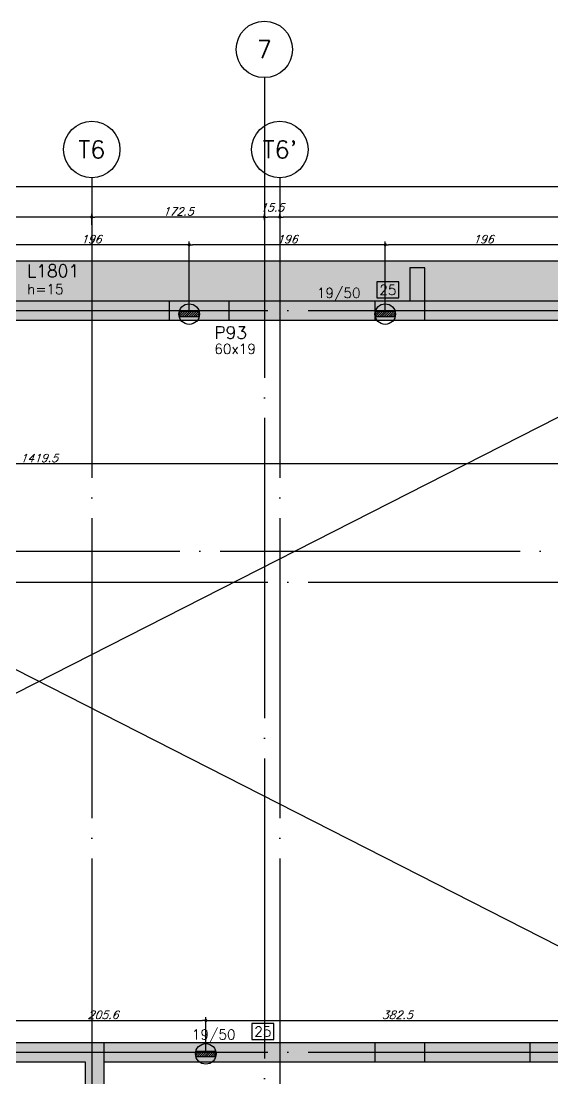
# Model space of a CAD drawing. Header units: millimetres. Extents: x -2404 to 6316, y -1750 to 2455.
# Drawn here: x 1987 to 2518, y 847 to 1904 of the extents above; entities that cross this region are included whole.
import ezdxf
from ezdxf.enums import TextEntityAlignment as Align

# ---------------------------------------------------------------- set-up
doc = ezdxf.new("R2010")
doc.units = ezdxf.units.MM
doc.header["$LTSCALE"] = 50
doc.linetypes.add('EIXO', pattern=[6.8, 6, -0.4, 0, -0.4])
for name, color, linetype in [('F-ARM', 6, 'Continuous'), ('F-CORTE', 4, 'Continuous'), ('F-COTAS', 106, 'Continuous'), ('F-COTAS ANCORAGEM', 106, 'Continuous'), ('F-DESNIVEL-1', 254, 'Continuous'), ('F-EIXO', 12, 'EIXO'), ('F-LAJES', 3, 'Continuous'), ('F-LAJES-DIM', 2, 'Continuous'), ('F-LAJES-NOME', 4, 'Continuous'), ('F-PILARES-DIM', 172, 'Continuous'), ('F-PILARES-M', 170, 'Continuous'), ('F-PILARES-NOME', 170, 'Continuous'), ('F-SOLIDO-CORTE', 71, 'Continuous'), ('F-TEXTO', 6, 'Continuous'), ('F-VIGAS', 3, 'Continuous'), ('F-VIGAS-DIM', 2, 'Continuous'), ('F-VÃO', 1, 'Continuous')]:
    doc.layers.add(name, color=color, linetype=linetype)
doc.layers.add('F-DESNIVEL-3', color=7, linetype='Continuous', true_color=0xd5c7ff)
doc.styles.add('CP-TEXT-INCL', font='romans.shx', dxfattribs={"oblique": 20})
doc.styles.add('MCP', font='romans.shx')
doc.styles.add('ROMANS', font='romans.shx')
doc.dimstyles.new('CP-COTAS-50', dxfattribs={"dimscale": 0.64, "dimtxt": 12.5, "dimasz": 5, "dimexe": 5, "dimexo": 5, "dimgap": 2.5, "dimtad": 1, "dimdec": 1, "dimdsep": 46, "dimtxsty": 'CP-TEXT-INCL', "dimblk1": 'DOT', "dimblk2": 'DOT', "dimsah": 1, "dimcen": 9, "dimclrd": 256, "dimclre": 256, "dimclrt": 256, "dimadec": 0, "dimazin": 0, "dimtfac": 1, "dimtdec": 1, "dimtmove": 2, "dimatfit": 3, "dimldrblk": 'DOT', "dimfxl": 0, "dimtolj": 1, "dimarcsym": 0})

# ---------------------------------------------------------------- blocks, each defined once
blk = doc.blocks.new('*U16')
at = {"layer": 'F-EIXO'}
blk.add_line((0, 0), (4857.5, 0), dxfattribs=at)
at = {"layer": 'F-TEXTO', "style": 'ROMANS'}
blk.add_attdef('EIXO', text='', height=17.5, dxfattribs=at).set_placement((-28.2, 0), align=Align.MIDDLE_CENTER)
blk = doc.blocks.new('*U17')
at = {"layer": 'F-EIXO'}
blk.add_line((0, 0), (4945.5, 0), dxfattribs=at)
at = {"layer": 'F-TEXTO', "style": 'ROMANS'}
blk.add_attdef('EIXO', text='', height=17.5, dxfattribs=at).set_placement((-28.2, 0), align=Align.MIDDLE_CENTER)
blk = doc.blocks.new('*U22')
at = {"layer": 'F-EIXO'}
blk.add_line((0, 0), (0, -2479.8), dxfattribs=at)
at = {"layer": 'F-EIXO', "color": 2, "linetype": 'Continuous'}
blk.add_circle((0, 28.2), 28.2, dxfattribs=at)
at = {"layer": 'F-TEXTO', "style": 'ROMANS'}
blk.add_attdef('EIXO', text='', height=17.5, rotation=360, dxfattribs=at).set_placement((0, 28.2), align=Align.MIDDLE_CENTER)
blk = doc.blocks.new('*U23')
at = {"layer": 'F-EIXO'}
blk.add_line((0, 0), (0, -2579.8), dxfattribs=at)
at = {"layer": 'F-EIXO', "color": 2, "linetype": 'Continuous'}
blk.add_circle((0, 28.2), 28.2, dxfattribs=at)
at = {"layer": 'F-TEXTO', "style": 'ROMANS'}
blk.add_attdef('EIXO', text='', height=17.5, rotation=360, dxfattribs=at).set_placement((0, 28.2), align=Align.MIDDLE_CENTER)
blk = doc.blocks.new('*U5')
at = {"layer": 'F-VIGAS-DIM', "color": 1}
blk.add_lwpolyline([(0, 0), (22, 0), (22, 16), (0, 16)], close=True, dxfattribs=at)
at = {"layer": 'F-VIGAS-DIM', "style": 'MCP'}
blk.add_attdef('DIM', text='', height=10, dxfattribs=at).set_placement((11, 8), align=Align.MIDDLE_CENTER)
blk = doc.blocks.new('_DOT')
at = {"color": 0, "linetype": 'ByBlock'}
blk.add_line((-0.5, 0), (-1, 0), dxfattribs=at)
at = {"color": 0, "linetype": 'ByBlock', "const_width": 0.5}
blk.add_lwpolyline([(-0.25, 0, 1), (0.25, 0, 1)], format="xyb", close=True, dxfattribs=at)
blk = doc.blocks.new('*D67')
at = {"layer": 'DEFPOINTS', "color": 0, "transparency": 16777216}
for p in [(1295, 1462.1), (2714.5, 1462.1), (2714.5, 1462.1)]:
    blk.add_point(p, dxfattribs=at)
at = {"layer": 'F-COTAS', "lineweight": -2, "transparency": 16777216}
blk.add_line((1298.2, 1462.1), (2711.3, 1462.1), dxfattribs=at)
at = {"layer": 'F-COTAS', "lineweight": -2, "transparency": 16777216, "xscale": 3.2, "yscale": 3.2, "zscale": 3.2, "rotation": 180}
blk.add_blockref('_DOT', (1295, 1462.1), dxfattribs=at)
at = {"layer": 'F-COTAS', "lineweight": -2, "transparency": 16777216, "xscale": 3.2, "yscale": 3.2, "zscale": 3.2}
blk.add_blockref('_DOT', (2714.5, 1462.1), dxfattribs=at)
at = {"layer": 'F-COTAS', "transparency": 16777216, "insert": (2004.8, 1467.7), "char_height": 8, "attachment_point": 5, "style": 'CP-TEXT-INCL'}
blk.add_mtext('\\A1;1419.5', dxfattribs=at)
blk = doc.blocks.new('*D138')
at = {"layer": 'DEFPOINTS', "color": 0, "transparency": 16777216}
for p in [(2835, 864.5), (-1650, -579), (2835, -715.2)]:
    blk.add_point(p, dxfattribs=at)
at = {"layer": 'F-COTAS', "lineweight": -2, "transparency": 16777216}
for p, q in [((2835, 861.3), (2835, -718.4)), ((-1650, -582.2), (-1650, -718.4)), ((-1646.8, -715.2), (2831.8, -715.2))]:
    blk.add_line(p, q, dxfattribs=at)
at = {"layer": 'F-COTAS', "lineweight": -2, "transparency": 16777216, "xscale": 3.2, "yscale": 3.2, "zscale": 3.2, "rotation": 180}
blk.add_blockref('_DOT', (-1650, -715.2), dxfattribs=at)
at = {"layer": 'F-COTAS', "lineweight": -2, "transparency": 16777216, "xscale": 3.2, "yscale": 3.2, "zscale": 3.2}
blk.add_blockref('_DOT', (2835, -715.2), dxfattribs=at)
at = {"layer": 'F-COTAS', "transparency": 16777216, "insert": (592.5, -709.6), "char_height": 8, "attachment_point": 5, "style": 'CP-TEXT-INCL'}
blk.add_mtext('\\A1;4485', dxfattribs=at)
blk = doc.blocks.new('*D166')
at = {"layer": 'DEFPOINTS', "color": 0, "transparency": 16777216}
for p in [(2796, 1664.5), (2990.8, 1664.5), (893.5, -579)]:
    blk.add_point(p, dxfattribs=at)
at = {"layer": 'F-COTAS', "lineweight": -2, "transparency": 16777216}
for p, q in [((2799.2, 1664.5), (2994, 1664.5)), ((2990.8, -575.8), (2990.8, 1661.3)), ((896.7, -579), (2994, -579))]:
    blk.add_line(p, q, dxfattribs=at)
at = {"layer": 'F-COTAS', "lineweight": -2, "transparency": 16777216, "xscale": 3.2, "yscale": 3.2, "zscale": 3.2}
for p, rotation in [((2990.8, 1664.5), 90), ((2990.8, -579), 270)]:
    blk.add_blockref('_DOT', p, dxfattribs=dict(at, rotation=rotation))
at = {"layer": 'F-COTAS', "transparency": 16777216, "insert": (2985.2, 542.7), "char_height": 8, "attachment_point": 5, "rotation": 90, "style": 'CP-TEXT-INCL'}
blk.add_mtext('\\A1;2243.5', dxfattribs=at)
blk = doc.blocks.new('*D181')
at = {"layer": 'DEFPOINTS', "color": 0, "transparency": 16777216}
for p in [(-893.5, 1738.7), (2835, 1624.5), (-893.5, 1389)]:
    blk.add_point(p, dxfattribs=at)
at = {"layer": 'F-COTAS', "lineweight": -2, "transparency": 16777216}
for p, q in [((-893.5, 1392.2), (-893.5, 1741.9)), ((2831.8, 1738.7), (-890.3, 1738.7)), ((2835, 1627.7), (2835, 1741.9))]:
    blk.add_line(p, q, dxfattribs=at)
at = {"layer": 'F-COTAS', "lineweight": -2, "transparency": 16777216, "xscale": 3.2, "yscale": 3.2, "zscale": 3.2, "rotation": 180}
blk.add_blockref('_DOT', (-893.5, 1738.7), dxfattribs=at)
at = {"layer": 'F-COTAS', "lineweight": -2, "transparency": 16777216, "xscale": 3.2, "yscale": 3.2, "zscale": 3.2}
blk.add_blockref('_DOT', (2835, 1738.7), dxfattribs=at)
at = {"layer": 'F-COTAS', "transparency": 16777216, "insert": (970.8, 1744.3), "char_height": 8, "attachment_point": 5, "style": 'CP-TEXT-INCL'}
blk.add_mtext('\\A1;3728.5', dxfattribs=at)
blk = doc.blocks.new('*D183')
at = {"layer": 'DEFPOINTS', "color": 0, "transparency": 16777216}
for p in [(2245.5, 1708.5), (2245.5, 1706.6), (2825.5, 1695.6)]:
    blk.add_point(p, dxfattribs=at)
at = {"layer": 'F-COTAS', "lineweight": -2, "transparency": 16777216}
for p, q in [((2245.5, 1709.8), (2245.5, 1711.7)), ((2822.3, 1708.5), (2248.7, 1708.5)), ((2825.5, 1698.8), (2825.5, 1711.7))]:
    blk.add_line(p, q, dxfattribs=at)
at = {"layer": 'F-COTAS', "lineweight": -2, "transparency": 16777216, "xscale": 3.2, "yscale": 3.2, "zscale": 3.2, "rotation": 180}
blk.add_blockref('_DOT', (2245.5, 1708.5), dxfattribs=at)
at = {"layer": 'F-COTAS', "lineweight": -2, "transparency": 16777216, "xscale": 3.2, "yscale": 3.2, "zscale": 3.2}
blk.add_blockref('_DOT', (2825.5, 1708.5), dxfattribs=at)
at = {"layer": 'F-COTAS', "transparency": 16777216, "insert": (2535.5, 1714.1), "char_height": 8, "attachment_point": 5, "style": 'CP-TEXT-INCL'}
blk.add_mtext('\\A1;580', dxfattribs=at)
blk = doc.blocks.new('*D184')
at = {"layer": 'DEFPOINTS', "color": 0, "transparency": 16777216}
for p in [(2230, 1708.5), (2230, 1702.1), (2245.5, 1706.6)]:
    blk.add_point(p, dxfattribs=at)
at = {"layer": 'F-COTAS', "lineweight": -2, "transparency": 16777216}
for p, q in [((2230, 1705.3), (2230, 1711.7)), ((2242.3, 1708.5), (2233.2, 1708.5)), ((2245.5, 1709.8), (2245.5, 1711.7))]:
    blk.add_line(p, q, dxfattribs=at)
at = {"layer": 'F-COTAS', "lineweight": -2, "transparency": 16777216, "xscale": 3.2, "yscale": 3.2, "zscale": 3.2, "rotation": 180}
blk.add_blockref('_DOT', (2230, 1708.5), dxfattribs=at)
at = {"layer": 'F-COTAS', "lineweight": -2, "transparency": 16777216, "xscale": 3.2, "yscale": 3.2, "zscale": 3.2}
blk.add_blockref('_DOT', (2245.5, 1708.5), dxfattribs=at)
at = {"layer": 'F-COTAS', "transparency": 16777216, "insert": (2237.8, 1718.1), "char_height": 8, "attachment_point": 5, "style": 'CP-TEXT-INCL'}
blk.add_mtext('\\A1;15.5', dxfattribs=at)
blk = doc.blocks.new('*D185')
at = {"layer": 'DEFPOINTS', "color": 0, "transparency": 16777216}
for p in [(2057.5, 1708.5), (2230, 1702.1), (2057.5, 1697.5)]:
    blk.add_point(p, dxfattribs=at)
at = {"layer": 'F-COTAS', "lineweight": -2, "transparency": 16777216}
for p, q in [((2057.5, 1700.7), (2057.5, 1711.7)), ((2226.8, 1708.5), (2060.7, 1708.5)), ((2230, 1705.3), (2230, 1711.7))]:
    blk.add_line(p, q, dxfattribs=at)
at = {"layer": 'F-COTAS', "lineweight": -2, "transparency": 16777216, "xscale": 3.2, "yscale": 3.2, "zscale": 3.2, "rotation": 180}
blk.add_blockref('_DOT', (2057.5, 1708.5), dxfattribs=at)
at = {"layer": 'F-COTAS', "lineweight": -2, "transparency": 16777216, "xscale": 3.2, "yscale": 3.2, "zscale": 3.2}
blk.add_blockref('_DOT', (2230, 1708.5), dxfattribs=at)
at = {"layer": 'F-COTAS', "transparency": 16777216, "insert": (2143.8, 1714.1), "char_height": 8, "attachment_point": 5, "style": 'CP-TEXT-INCL'}
blk.add_mtext('\\A1;172.5', dxfattribs=at)
blk = doc.blocks.new('*D186')
at = {"layer": 'DEFPOINTS', "color": 0, "transparency": 16777216}
for p in [(1565.5, 1708.5), (1565.5, 1695.6), (2057.5, 1697.5)]:
    blk.add_point(p, dxfattribs=at)
at = {"layer": 'F-COTAS', "lineweight": -2, "transparency": 16777216}
for p, q in [((1565.5, 1698.8), (1565.5, 1711.7)), ((2054.3, 1708.5), (1568.7, 1708.5)), ((2057.5, 1700.7), (2057.5, 1711.7))]:
    blk.add_line(p, q, dxfattribs=at)
at = {"layer": 'F-COTAS', "lineweight": -2, "transparency": 16777216, "xscale": 3.2, "yscale": 3.2, "zscale": 3.2, "rotation": 180}
blk.add_blockref('_DOT', (1565.5, 1708.5), dxfattribs=at)
at = {"layer": 'F-COTAS', "lineweight": -2, "transparency": 16777216, "xscale": 3.2, "yscale": 3.2, "zscale": 3.2}
blk.add_blockref('_DOT', (2057.5, 1708.5), dxfattribs=at)
at = {"layer": 'F-COTAS', "transparency": 16777216, "insert": (1811.5, 1714.1), "char_height": 8, "attachment_point": 5, "style": 'CP-TEXT-INCL'}
blk.add_mtext('\\A1;492', dxfattribs=at)
blk = doc.blocks.new('PONTO ANCORAGEM_EST')
at = {"layer": 'F-ARM'}
h = blk.add_hatch(dxfattribs=at)
h.set_pattern_fill('ANSI31', color=2, scale=0.5)
h.paths.add_polyline_path([(-1159.6, 5937.1), (-1179.6, 5937.1), (-1179.6, 5932.1), (-1159.6, 5932.1)])
at = {"layer": 'F-ARM', "color": 3, "elevation": 0}
blk.add_lwpolyline([(-1179.6, 5932.1), (-1159.6, 5932.1), (-1159.6, 5937.1), (-1179.6, 5937.1)], close=True, dxfattribs=at)
at = {"layer": 'F-ARM', "color": 3}
blk.add_circle((-1169.6, 5934.6, 0), 10.3, dxfattribs=at)
blk = doc.blocks.new('*D307')
at = {"layer": 'DEFPOINTS', "color": 0, "transparency": 16777216}
for p in [(2171.5, 905.7), (1965.9, 872.4), (2171.5, 872.3)]:
    blk.add_point(p, dxfattribs=at)
at = {"layer": 'F-COTAS ANCORAGEM', "lineweight": -2, "transparency": 16777216}
for p, q in [((1965.9, 875.6), (1965.9, 908.9)), ((1969.1, 905.7), (2168.3, 905.7)), ((2171.5, 875.5), (2171.5, 908.9))]:
    blk.add_line(p, q, dxfattribs=at)
at = {"layer": 'F-COTAS ANCORAGEM', "lineweight": -2, "transparency": 16777216, "xscale": 3.2, "yscale": 3.2, "zscale": 3.2, "rotation": 180}
blk.add_blockref('_DOT', (1965.9, 905.7), dxfattribs=at)
at = {"layer": 'F-COTAS ANCORAGEM', "lineweight": -2, "transparency": 16777216, "xscale": 3.2, "yscale": 3.2, "zscale": 3.2}
blk.add_blockref('_DOT', (2171.5, 905.7), dxfattribs=at)
at = {"layer": 'F-COTAS ANCORAGEM', "transparency": 16777216, "insert": (2068.7, 911.3), "char_height": 8, "attachment_point": 5, "style": 'CP-TEXT-INCL'}
blk.add_mtext('\\A1;205.6', dxfattribs=at)
blk = doc.blocks.new('*D308')
at = {"layer": 'DEFPOINTS', "color": 0, "transparency": 16777216}
for p in [(2554, 905.7), (2171.5, 872.3), (2554, 872.3)]:
    blk.add_point(p, dxfattribs=at)
at = {"layer": 'F-COTAS ANCORAGEM', "lineweight": -2, "transparency": 16777216}
for p, q in [((2171.5, 875.5), (2171.5, 908.9)), ((2174.7, 905.7), (2550.8, 905.7)), ((2554, 875.5), (2554, 908.9))]:
    blk.add_line(p, q, dxfattribs=at)
at = {"layer": 'F-COTAS ANCORAGEM', "lineweight": -2, "transparency": 16777216, "xscale": 3.2, "yscale": 3.2, "zscale": 3.2, "rotation": 180}
blk.add_blockref('_DOT', (2171.5, 905.7), dxfattribs=at)
at = {"layer": 'F-COTAS ANCORAGEM', "lineweight": -2, "transparency": 16777216, "xscale": 3.2, "yscale": 3.2, "zscale": 3.2}
blk.add_blockref('_DOT', (2554, 905.7), dxfattribs=at)
at = {"layer": 'F-COTAS ANCORAGEM', "transparency": 16777216, "insert": (2362.8, 911.3), "char_height": 8, "attachment_point": 5, "style": 'CP-TEXT-INCL'}
blk.add_mtext('\\A1;382.5', dxfattribs=at)
blk = doc.blocks.new('*D318')
at = {"layer": 'DEFPOINTS', "color": 0, "transparency": 16777216}
for p in [(2350.9, 1680.8), (2350.9, 1611.5), (2546.9, 1611.5)]:
    blk.add_point(p, dxfattribs=at)
at = {"layer": 'F-COTAS ANCORAGEM', "lineweight": -2, "transparency": 16777216}
for p, q in [((2350.9, 1614.7), (2350.9, 1684)), ((2543.7, 1680.8), (2354.1, 1680.8)), ((2546.9, 1614.7), (2546.9, 1684))]:
    blk.add_line(p, q, dxfattribs=at)
at = {"layer": 'F-COTAS ANCORAGEM', "lineweight": -2, "transparency": 16777216, "xscale": 3.2, "yscale": 3.2, "zscale": 3.2, "rotation": 180}
blk.add_blockref('_DOT', (2350.9, 1680.8), dxfattribs=at)
at = {"layer": 'F-COTAS ANCORAGEM', "lineweight": -2, "transparency": 16777216, "xscale": 3.2, "yscale": 3.2, "zscale": 3.2}
blk.add_blockref('_DOT', (2546.9, 1680.8), dxfattribs=at)
at = {"layer": 'F-COTAS ANCORAGEM', "transparency": 16777216, "insert": (2448.9, 1686.4), "char_height": 8, "attachment_point": 5, "style": 'CP-TEXT-INCL'}
blk.add_mtext('\\A1;196', dxfattribs=at)
blk = doc.blocks.new('*D319')
at = {"layer": 'DEFPOINTS', "color": 0, "transparency": 16777216}
for p in [(2154.9, 1680.8), (2154.9, 1611.5), (2350.9, 1611.5)]:
    blk.add_point(p, dxfattribs=at)
at = {"layer": 'F-COTAS ANCORAGEM', "lineweight": -2, "transparency": 16777216}
for p, q in [((2154.9, 1614.7), (2154.9, 1684)), ((2347.7, 1680.8), (2158.1, 1680.8)), ((2350.9, 1614.7), (2350.9, 1684))]:
    blk.add_line(p, q, dxfattribs=at)
at = {"layer": 'F-COTAS ANCORAGEM', "lineweight": -2, "transparency": 16777216, "xscale": 3.2, "yscale": 3.2, "zscale": 3.2, "rotation": 180}
blk.add_blockref('_DOT', (2154.9, 1680.8), dxfattribs=at)
at = {"layer": 'F-COTAS ANCORAGEM', "lineweight": -2, "transparency": 16777216, "xscale": 3.2, "yscale": 3.2, "zscale": 3.2}
blk.add_blockref('_DOT', (2350.9, 1680.8), dxfattribs=at)
at = {"layer": 'F-COTAS ANCORAGEM', "transparency": 16777216, "insert": (2252.9, 1686.4), "char_height": 8, "attachment_point": 5, "style": 'CP-TEXT-INCL'}
blk.add_mtext('\\A1;196', dxfattribs=at)
blk = doc.blocks.new('*D320')
at = {"layer": 'DEFPOINTS', "color": 0, "transparency": 16777216}
for p in [(1958.9, 1680.8), (1958.9, 1611.5), (2154.9, 1611.5)]:
    blk.add_point(p, dxfattribs=at)
at = {"layer": 'F-COTAS ANCORAGEM', "lineweight": -2, "transparency": 16777216}
for p, q in [((1958.9, 1614.7), (1958.9, 1684)), ((2151.7, 1680.8), (1962.1, 1680.8)), ((2154.9, 1614.7), (2154.9, 1684))]:
    blk.add_line(p, q, dxfattribs=at)
at = {"layer": 'F-COTAS ANCORAGEM', "lineweight": -2, "transparency": 16777216, "xscale": 3.2, "yscale": 3.2, "zscale": 3.2, "rotation": 180}
blk.add_blockref('_DOT', (1958.9, 1680.8), dxfattribs=at)
at = {"layer": 'F-COTAS ANCORAGEM', "lineweight": -2, "transparency": 16777216, "xscale": 3.2, "yscale": 3.2, "zscale": 3.2}
blk.add_blockref('_DOT', (2154.9, 1680.8), dxfattribs=at)
at = {"layer": 'F-COTAS ANCORAGEM', "transparency": 16777216, "insert": (2056.9, 1686.4), "char_height": 8, "attachment_point": 5, "style": 'CP-TEXT-INCL'}
blk.add_mtext('\\A1;196', dxfattribs=at)

msp = doc.modelspace()

# ---------------------------------------------------------------- hatches: boundary and pattern name
at = {"layer": 'F-DESNIVEL-1', "linetype": 'Continuous'}
for points in [[(2135, 1605.5), (2195, 1605.5), (2195, 1624.5), (2135, 1624.5)], [(2070, 645.5), (2070, 883.5), (1832, 883.5), (1832, 864.5), (2051, 864.5), (2051, 664.5), (1832, 664.5), (1832, 645.5)], [(2495.5, 864.5), (2644.5, 864.5), (2644.5, 883.5), (2495.5, 883.5)]]:
    msp.add_hatch(color=256, dxfattribs=at).paths.add_polyline_path(points, flags=16)
at = {"layer": 'F-SOLIDO-CORTE', "linetype": 'Continuous'}
for points in [[(2340.521, 1605.5), (2390.521, 1605.5), (2390.521, 1657.85), (2375.521, 1657.85), (2375.521, 1624.5), (2340.521, 1624.5)], [(2340.521, 864.5), (2390.521, 864.5), (2390.521, 883.5), (2340.521, 883.5)]]:
    msp.add_hatch(color=256, dxfattribs=at).paths.add_polyline_path(points, flags=16)

# ---------------------------------------------------------------- linework, layer by layer
at = {"layer": 'F-CORTE', "linetype": 'Continuous'}
for points in [[(2375.521, 1657.85), (2375.521, 1624.5), (2340.521, 1624.5), (2340.521, 1605.5), (2390.521, 1605.5), (2390.521, 1657.85)], [(2340.521, 864.5), (2390.521, 864.5), (2390.521, 883.5), (2340.521, 883.5), (2340.521, 864.5)]]:
    msp.add_lwpolyline(points, dxfattribs=at)
at = {"layer": 'F-DESNIVEL-1', "linetype": 'Continuous'}
for points in [[(1338.1, 1624.5), (1338.1, 1605.5), (2134.9, 1605.5)], [(1338.1, 1624.5), (2134.9, 1605.5), (2134.9, 1624.5)], [(1338.1, 1624.5), (2134.9, 1624.5), (1338.1, 1624.5)], [(2195.1, 1624.5), (2195.1, 1605.5), (2780.9, 1605.5)], [(2195.1, 1624.5), (2780.9, 1605.5), (2780.9, 1624.5)], [(2195.1, 1624.5), (2780.9, 1624.5), (2195.1, 1624.5)], [(2070.1, 883.5), (2070.1, 864.5), (2495.4, 864.5)], [(2070.1, 883.5), (2495.4, 864.5), (2495.4, 883.5)], [(2070.1, 883.5), (2495.4, 883.5), (2070.1, 883.5)]]:
    msp.add_solid(points, dxfattribs=at)
at = {"layer": 'F-DESNIVEL-3', "linetype": 'Continuous'}
for points in [[(1338, 1624.5), (2781, 1624.5), (2781, 1664.5)], [(1338, 1624.5), (2781, 1664.5), (1338, 1624.5)], [(1338, 1624.5), (2781, 1664.5), (1338, 1664.5)], [(1338, 1624.5), (1338, 1624.5), (2195, 1624.5)], [(1338, 1624.5), (2195, 1624.5), (2135, 1624.5)], [(1338, 1624.5), (2195, 1624.5), (2781, 1624.5)], [(1338, 1624.5), (2781, 1624.5), (1338, 1624.5)]]:
    msp.add_solid(points, dxfattribs=at)
at = {"layer": 'F-LAJES', "linetype": 'Continuous'}
msp.add_line((2796, 1664.5), (1323, 1664.5), dxfattribs=at)
at = {"layer": 'F-PILARES-M', "linetype": 'Continuous'}
for points in [[(2135, 1605.5), (2195, 1605.5), (2195, 1624.5), (2135, 1624.5), (2135, 1605.5)], [(2070, 645.5), (2070, 883.5), (1832, 883.5), (1832, 864.5), (2051, 864.5), (2051, 664.5), (1832, 664.5), (1832, 645.5), (2070, 645.5)], [(2495.5, 864.5), (2644.5, 864.5), (2644.5, 883.5), (2495.5, 883.5), (2495.5, 864.5)]]:
    msp.add_lwpolyline(points, dxfattribs=at)
at = {"layer": 'F-SOLIDO-CORTE', "linetype": 'Continuous'}
for points in [[(2340.521, 1605.5), (2390.521, 1605.5), (2390.521, 1657.85), (2375.521, 1657.85), (2375.521, 1624.5), (2340.521, 1624.5), (2340.521, 1605.5)], [(2340.521, 864.5), (2390.521, 864.5), (2390.521, 883.5), (2340.521, 883.5), (2340.521, 864.5)]]:
    msp.add_lwpolyline(points, dxfattribs=at)
at = {"layer": 'F-VIGAS'}
for points in [[(2135, 1624.5), (1338, 1624.5)], [(2781, 1624.5), (2195, 1624.5)], [(1338, 1605.5), (2135, 1605.5)], [(2195, 1605.5), (2781, 1605.5)], [(2495.5, 883.5), (2070, 883.5)], [(2070, 864.5), (2495.5, 864.5)]]:
    msp.add_lwpolyline(points, dxfattribs=at)
at = {"layer": 'F-VÃO'}
for p, q in [((1295, 883.5), (2714.5, 1605.5)), ((1295, 1605.5), (2714.5, 883.5))]:
    msp.add_line(p, q, dxfattribs=at)

# ---------------------------------------------------------------- block references
at = {"layer": 'F-ARM'}
for p in [(3324.469, -4323.095, 0), (3520.469, -4323.095, 0), (3341.099, -5062.293, 0)]:
    msp.add_blockref('PONTO ANCORAGEM_EST', p, dxfattribs=at)
at = {"layer": 'F-EIXO', "linetype": 'Continuous'}
for name, p, values in [('*U23', (2230, 1847.82), {'EIXO': '7'}), ('*U22', (2057.5, 1747.82), {'EIXO': 'T6'}), ('*U22', (2245.5, 1747.82), {'EIXO': "T6'"})]:
    msp.add_blockref(name, p, dxfattribs=at).add_auto_attribs(values)
for name, p in [('*U16', (-1807.517, 1615)), ('*U17', (-1895.471, 1374.5)), ('*U16', (-1807.517, 1343.5)), ('*U16', (-1807.517, 874))]:
    msp.add_blockref(name, p, dxfattribs=at)
at = {"layer": 'F-VIGAS-DIM', "linetype": 'Continuous'}
for p in [(2342.5, 1627.625), (2217.5, 886.625)]:
    msp.add_blockref('*U5', p, dxfattribs=at).add_auto_attribs({'DIM': '25'})

# ---------------------------------------------------------------- texts
at = {"layer": 'F-LAJES-DIM', "linetype": 'Continuous', "style": 'MCP'}
msp.add_text('h=15', height=10, dxfattribs=at).set_placement((1992.905, 1631.422))
at = {"layer": 'F-LAJES-NOME', "linetype": 'Continuous', "style": 'MCP'}
msp.add_text('L1801', height=12.5, dxfattribs=at).set_placement((1992.905, 1648.422))
at = {"layer": 'F-PILARES-DIM', "linetype": 'Continuous', "style": 'MCP'}
msp.add_text('60x19', height=10, dxfattribs=at).set_placement((2179.972, 1571.753))
at = {"layer": 'F-PILARES-NOME', "linetype": 'Continuous', "style": 'MCP'}
msp.add_text('P93', height=12.5, dxfattribs=at).set_placement((2179.972, 1586.753))
at = {"layer": 'F-VIGAS-DIM', "linetype": 'Continuous', "style": 'MCP'}
for p in [(2282.5, 1627.625), (2157.5, 886.625)]:
    msp.add_text('19/50', height=10, dxfattribs=at).set_placement(p)

# ---------------------------------------------------------------- dimensions: what is measured, and where the dimension line sits
at = {"layer": 'F-COTAS'}
for base, p1, p2, picture, middle in [((-893.5, 1738.651), (2835, 1624.5), (-893.5, 1389), '*D181', (970.75, 1744.251)), ((2230, 1708.486), (2245.5, 1706.575), (2230, 1702.103), '*D184', (2237.75, 1718.086)), ((1565.5, 1708.486), (2057.5, 1697.495), (1565.5, 1695.574), '*D186', (1811.5, 1714.086)), ((2057.5, 1708.486), (2230, 1702.103), (2057.5, 1697.495), '*D185', (2143.75, 1714.086)), ((2245.5, 1708.486), (2825.5, 1695.588), (2245.5, 1706.575), '*D183', (2535.5, 1714.086)), ((2835, -715.164), (-1650, -579), (2835, 864.5), '*D138', (592.5, -709.564))]:
    dim = msp.add_linear_dim(base=base, p1=p1, p2=p2, dimstyle='CP-COTAS-50', dxfattribs=at)
    dim.commit()
    dim.dimension.update_dxf_attribs({"geometry": picture, "text_midpoint": middle})
for base, p1, p2, angle, picture, middle in [((2990.807, 1664.5), (893.5, -579), (2796, 1664.5), 90, '*D166', (2985.207, 542.75)), ((2714.5, 1462.129), (1295, 1462.129), (2714.5, 1462.129), 180, '*D67', (2004.75, 1467.729))]:
    dim = msp.add_linear_dim(base=base, p1=p1, p2=p2, angle=angle, dimstyle='CP-COTAS-50', dxfattribs=at)
    dim.commit()
    dim.dimension.update_dxf_attribs({"geometry": picture, "text_midpoint": middle})
at = {"layer": 'F-COTAS ANCORAGEM'}
for base, p1, p2, picture, middle in [((1958.916, 1680.779), (2154.916, 1611.5), (1958.916, 1611.5), '*D320', (2056.916, 1686.379)), ((2154.916, 1680.779), (2350.916, 1611.5), (2154.916, 1611.5), '*D319', (2252.916, 1686.379)), ((2350.916, 1680.779), (2546.916, 1611.5), (2350.916, 1611.5), '*D318', (2448.916, 1686.379)), ((2171.546, 905.658), (1965.916, 872.36), (2171.546, 872.302), '*D307', (2068.731, 911.258)), ((2554.046, 905.658), (2171.546, 872.302), (2554.046, 872.302), '*D308', (2362.796, 911.258))]:
    dim = msp.add_linear_dim(base=base, p1=p1, p2=p2, dimstyle='CP-COTAS-50', override={"dimfxl": 7.5}, dxfattribs=at)
    dim.commit()
    dim.dimension.update_dxf_attribs({"geometry": picture, "text_midpoint": middle})

doc.saveas('drawing.dxf')
